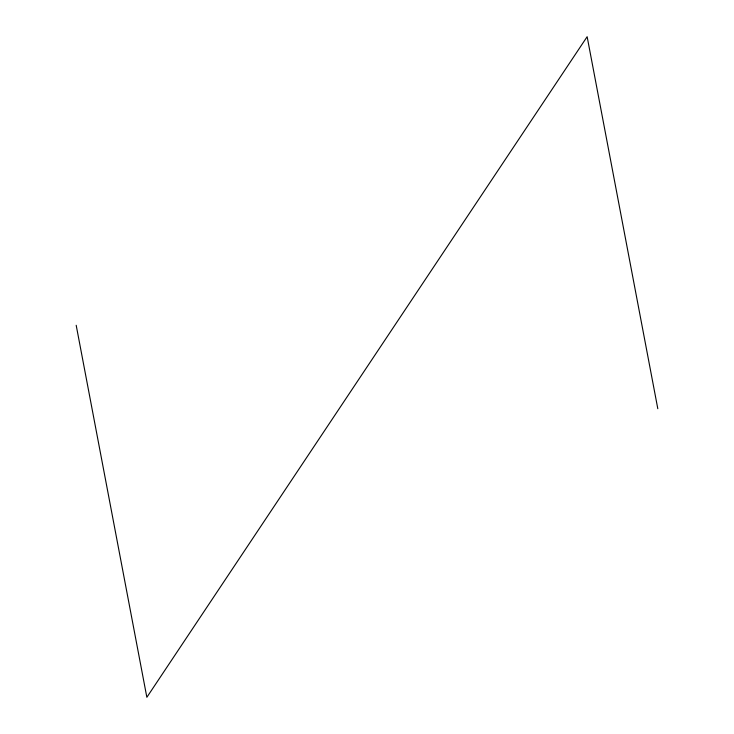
<?xml version="1.0" encoding="UTF-8"?>
<svg xmlns="http://www.w3.org/2000/svg" width="734" height="734" viewBox="0 0 734 734"><rect width="100%" height="100%" fill="white"/><g stroke="black" fill="none" stroke-linecap="round" stroke-linejoin="round"><path stroke-width="1.1" d="M657.811 408.728L587.145 36.7L146.855 697.3L76.189 325.272"/></g></svg>
